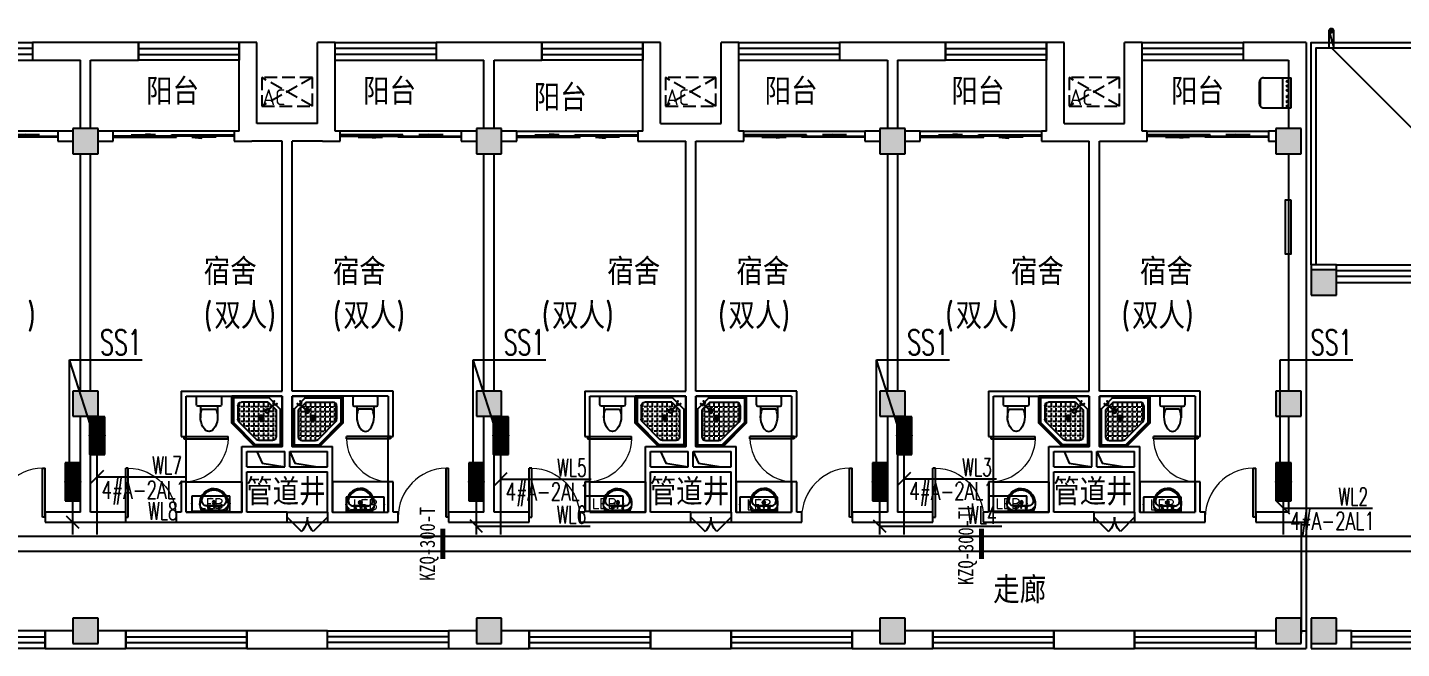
# Model space of a CAD drawing. Extents: x 1725663 to 4653551, y -550461 to 248782.
# Drawn here: x 2083402 to 2110640, y -179871 to -167571 of the extents above; entities that cross this region are included whole.
import ezdxf
from ezdxf.enums import TextEntityAlignment as Align

# ---------------------------------------------------------------- set-up
doc = ezdxf.new("R2010")
doc.units = 0
doc.header["$LTSCALE"] = 1000
doc.linetypes.add('DASH', pattern=[0.35, 0.25, -0.1])
for name, color, linetype in [('0-底图', 7, 'Continuous'), ('A-Fixt', 81, 'Continuous'), ('CABLETRAY', 4, 'Continuous'), ('CLAYER', 7, 'Continuous'), ('COLUMN', 255, 'Continuous'), ('DIM-照明', 3, 'Continuous'), ('DIM-箱柜', 7, 'Continuous'), ('DOOR_FIRE', 4, 'Continuous'), ('EQUIP-箱柜', 3, 'Continuous'), ('fur', 253, 'Continuous'), ('PUB_HATCH', 8, 'Continuous'), ('PUB_TEXT', 7, 'Continuous'), ('TEL_TEXT', 7, 'Continuous'), ('WALL', 2, 'Continuous'), ('WINDOW', 4, 'Continuous'), ('WIRE-照明', 6, 'Continuous'), ('抗震支吊架', 2, 'Continuous'), ('水', 5, 'Continuous'), ('洁具', 213, 'Continuous'), ('看线', 30, 'Continuous'), ('空调外机', 211, 'Continuous'), ('配景', 3, 'Continuous')]:
    doc.layers.add(name, color=color, linetype=linetype)
doc.styles.add('_TEL_DIM', font='SIMPLEX', dxfattribs={"width": 0.8, "height": 3.5, "bigfont": 'HZTXT'})
doc.styles.add('kzcad', font='', dxfattribs={"width": 0.8})
doc.styles.get("Standard").update_dxf_attribs({"font": 'geniso.shx', "bigfont": 'hztxt.shx'})
doc.styles.get('kzcad').set_extended_font_data('SimSun')

# ---------------------------------------------------------------- blocks, each defined once
blk = doc.blocks.new('*X490')
at = {"color": 0}
for p, q in [((-250, 33), (-83, 200)), ((-250, 68), (-118, 200)), ((-250, 104), (-154, 200)), ((-250, 139), (-189, 200)), ((-250, 174), (-224, 200)), ((-247, 0), (-47, 200)), ((-212, 0), (-12, 200)), ((-177, 0), (23, 200)), ((-141, 0), (59, 200)), ((-106, 0), (94, 200)), ((-71, 0), (129, 200)), ((-35, 0), (165, 200)), ((0, 0), (200, 200)), ((35, 0), (235, 200)), ((71, 0), (250, 179)), ((106, 0), (250, 144)), ((141, 0), (250, 109)), ((177, 0), (250, 73)), ((212, 0), (250, 38)), ((247, 0), (250, 3))]:
    blk.add_line(p, q, dxfattribs=at)
blk = doc.blocks.new('$equip$00002943')
for p, q in [((-0.75, 0.6), (-0.75, 0)), ((0.75, 0.6), (-0.75, 0.6)), ((0.75, 0), (0.75, 0.6)), ((-0.75, 0), (0.75, 0))]:
    blk.add_line(p, q)
for points, const_width in [([(-0.75, 0.3), (0.75, 0.3)], 0.6), ([(-0.75, 0.6), (-0.75, 0), (0.75, 0), (0.75, 0.6), (-0.75, 0.6), (-0.75, 0)], 0.02)]:
    blk.add_lwpolyline(points, dxfattribs=dict(const_width=const_width))
for p in [(0, 0.6), (-0.75, 0.3), (0, 0), (0.75, 0.3)]:
    blk.add_point(p)
at = {"xscale": 0.00300000000061118, "yscale": 0.00300000000061118, "zscale": 0.00300000000061118}
blk.add_blockref('*X490', (0, 0), dxfattribs=at)
at = {"color": 7, "style": '_TEL_DIM', "flags": 1}
for tag in ['A', 'REMARK']:
    blk.add_attdef(tag, text='', height=0.00002, dxfattribs=at).set_placement((0, 0), align=Align.MIDDLE_CENTER)
blk = doc.blocks.new('$equip$00002908')
for p, q in [((0.75, 0.6), (-0.75, 0.6)), ((-0.75, 0.6), (-0.75, 0)), ((0.75, 0), (0.75, 0.6)), ((-0.75, 0), (0.75, 0))]:
    blk.add_line(p, q)
at = {"const_width": 0.04}
blk.add_lwpolyline([(-0.75, 0.6), (-0.75, 0), (0.75, 0), (0.75, 0.6), (-0.75, 0.6), (-0.75, 0)], dxfattribs=at)
for p in [(0, 0.6), (-0.75, 0.3), (0, 0), (0.75, 0.3)]:
    blk.add_point(p)
at = {"color": 7, "style": '_TEL_DIM'}
blk.add_attdef('$TEXT$', text='', height=0.4, dxfattribs=at).set_placement((0, 0.3), align=Align.MIDDLE_CENTER)
at = {"color": 7, "style": '_TEL_DIM', "flags": 1}
for tag in ['A', 'REMARK']:
    blk.add_attdef(tag, text='', height=0.00002, dxfattribs=at).set_placement((0, 0), align=Align.MIDDLE_CENTER)
blk = doc.blocks.new('1F平面-CAD导入_dwg_Drawing4_t3_dwg_$plan$00001613-474159-1F-927810-1F')
at = {"layer": '洁具'}
for p, q in [((-200, 170), (-430, 170)), ((-260, -140), (-260, 140)), ((-30, 250), (-170, 250)), ((-200, -170), (-200, -220)), ((-170, -250), (-30, -250))]:
    blk.add_line(p, q, dxfattribs=at)
for points in [[(-200, 220), (-200, 170), (-200, -170), (-430, -170)], [(0, -220), (0, 220)]]:
    blk.add_lwpolyline(points, dxfattribs=at)
for centre, radius, start, end in [((-590, 0), 110, 123.4509, 236.5491), ((-413, -227), 398, 67.4505, 126.6381), ((-170, 220), 30, 90, 180), ((-30, 220), 30, 0, 90), ((-413, 227), 398, 233.3619, 292.5495), ((-170, -220), 30, 180, 270), ((-30, -220), 30, 270, 0)]:
    blk.add_arc(centre, radius, start, end, dxfattribs=at)
blk = doc.blocks.new('$lvtry$00000169')
at = {"color": 0}
for p, q in [((259, -36), (259, 0)), ((36, -259), (0, -259)), ((24, -259), (24, -976)), ((259, -36), (36, -259)), ((36, -259), (36, -964)), ((276, -120), (120, -276)), ((144, -151), (291, -298)), ((151, -144), (298, -291)), ((173, -309), (173, -239)), ((183, -213), (205, -213)), ((220, -213), (243, -213)), ((259, -24), (976, -24)), ((259, -36), (964, -36)), ((270, -213), (270, -143)), ((270, -213), (340, -213)), ((270, -263), (270, -239)), ((276, -120), (808, -120)), ((366, -213), (366, -143)), ((366, -213), (436, -213)), ((366, -309), (366, -239)), ((462, -213), (462, -143)), ((462, -213), (532, -213)), ((462, -309), (462, -239)), ((558, -213), (558, -143)), ((558, -213), (628, -213)), ((558, -309), (558, -239)), ((655, -213), (655, -143)), ((655, -213), (725, -213)), ((655, -309), (655, -239)), ((751, -213), (751, -143)), ((751, -213), (821, -213)), ((751, -309), (751, -239)), ((847, -213), (847, -143)), ((847, -213), (880, -213)), ((847, -309), (847, -239)), ((880, -192), (880, -460)), ((964, -36), (976, -24)), ((964, -36), (964, -525)), ((976, -24), (976, -530)), ((120, -276), (120, -808)), ((120, -309), (147, -309)), ((120, -405), (147, -405)), ((120, -501), (147, -501)), ((173, -309), (243, -309)), ((173, -405), (173, -335)), ((173, -405), (243, -405)), ((173, -501), (173, -431)), ((173, -501), (243, -501)), ((173, -598), (173, -528)), ((270, -405), (270, -335)), ((270, -405), (340, -405)), ((270, -501), (270, -431)), ((270, -501), (340, -501)), ((270, -598), (270, -528)), ((334, -309), (340, -309)), ((366, -309), (436, -309)), ((366, -405), (366, -335)), ((366, -405), (379, -405)), ((366, -501), (366, -431)), ((366, -501), (436, -501)), ((366, -598), (366, -528)), ((462, -309), (532, -309)), ((462, -405), (462, -335)), ((462, -405), (532, -405)), ((462, -501), (462, -431)), ((462, -501), (532, -501)), ((462, -598), (462, -528)), ((859, -511), (511, -859)), ((964, -525), (525, -964)), ((976, -530), (530, -976)), ((558, -309), (628, -309)), ((558, -405), (558, -335)), ((558, -405), (628, -405)), ((558, -501), (558, -431)), ((558, -501), (628, -501)), ((558, -598), (558, -528)), ((655, -309), (725, -309)), ((655, -405), (655, -335)), ((655, -405), (725, -405)), ((655, -501), (655, -431)), ((655, -501), (725, -501)), ((655, -598), (655, -528)), ((751, -309), (821, -309)), ((751, -405), (751, -335)), ((751, -405), (821, -405)), ((751, -501), (751, -431)), ((751, -501), (821, -501)), ((751, -598), (751, -528)), ((847, -309), (880, -309)), ((847, -405), (847, -335)), ((847, -405), (880, -405)), ((847, -501), (847, -431)), ((847, -501), (867, -501)), ((964, -525), (976, -530)), ((120, -598), (147, -598)), ((120, -694), (147, -694)), ((120, -790), (147, -790)), ((173, -598), (243, -598)), ((173, -694), (173, -624)), ((173, -694), (243, -694)), ((173, -790), (173, -720)), ((173, -790), (243, -790)), ((173, -878), (173, -816)), ((270, -598), (340, -598)), ((270, -694), (270, -624)), ((270, -694), (340, -694)), ((270, -790), (270, -720)), ((270, -790), (340, -790)), ((270, -880), (270, -816)), ((366, -598), (436, -598)), ((366, -694), (366, -624)), ((366, -694), (436, -694)), ((366, -790), (366, -720)), ((366, -790), (436, -790)), ((366, -880), (366, -816)), ((462, -598), (532, -598)), ((462, -694), (462, -624)), ((462, -694), (532, -694)), ((462, -790), (462, -720)), ((462, -790), (532, -790)), ((462, -880), (462, -816)), ((558, -598), (628, -598)), ((558, -694), (558, -624)), ((558, -694), (628, -694)), ((558, -790), (558, -720)), ((558, -790), (580, -790)), ((655, -598), (725, -598)), ((655, -694), (655, -624)), ((655, -694), (676, -694)), ((751, -598), (773, -598)), ((36, -964), (24, -976)), ((24, -976), (530, -976)), ((36, -964), (525, -964)), ((192, -880), (460, -880)), ((525, -964), (530, -976))]:
    blk.add_line(p, q, dxfattribs=at)
blk.add_lwpolyline([(0, 0), (0, -1000), (540, -1000), (1000, -540), (1000, 0)], close=True)
for points in [[(0, 0), (0, -1000)], [(0, 0), (1000, 0)], [(1000, 0), (1000, -540)], [(136, -190), (148, -178), (132, -162), (121, -174)], [(190, -136), (178, -148), (162, -132), (174, -121)], [(1000, -540), (540, -1000)], [(0, -1000), (540, -1000)]]:
    blk.add_lwpolyline(points, close=True, dxfattribs=at)
for radius in [43.8, 31.1]:
    blk.add_circle((416, -428), radius, dxfattribs=at)
for centre, radius, start, end in [((296, -296), 40.6, 142.583, 128.4197), ((296, -296), 28.6, 145.828, 125.6599), ((808, -192), 72, 0, 90), ((808, -460), 72, 315, 0), ((192, -808), 72, 180, 270), ((460, -808), 72, 270, 315)]:
    blk.add_arc(centre, radius, start, end, dxfattribs=at)
for p in [(103, -156, 0), (156, -102, 0), (416, -428, 0)]:
    blk.add_point(p, dxfattribs=at)
blk = doc.blocks.new('$lvtry$00000178')
at = {"color": 0}
for p, q in [((-238, 0), (238, 0)), ((-214, -36), (-272, -91)), ((-180, -23), (180, -23)), ((-142, -105), (140, -105)), ((140, -105), (-142, -105)), ((216, -37), (268, -91))]:
    blk.add_line(p, q, dxfattribs=at)
blk.add_lwpolyline([(-104, -430, 0.224698), (110, -425, 0.348046), (269, -79), (239, 0), (-241, 0), (-271, -79, 0.356844)], format="xyb", close=True, dxfattribs=at)
for centre, radius in [((-100, -65), 16.3), ((1, -172), 31.6), ((100, -65), 16.3)]:
    blk.add_circle(centre, radius, dxfattribs=at)
at = {"color": 0, "lineweight": 13}
blk.add_circle((1, -172), 23, dxfattribs=at)
at = {"color": 0}
for centre, radius, start, end in [((-142, -205), 100, 90, 190.5602), ((-1, -179), 243, 190.5602, 349.4398), ((-180, -73), 50, 90, 133.181), ((140, -205), 100, 349.4398, 90), ((180, -73), 50, 44.5607, 90)]:
    blk.add_arc(centre, radius, start, end, dxfattribs=at)
for p in [(0, -65), (1, -172)]:
    blk.add_point(p, dxfattribs=at)
blk = doc.blocks.new('A$C70365C93')
at = {"layer": '洁具'}
blk.add_lwpolyline([(-1900, 2300), (-1900, 1700), (-800, 1700), (-800, 2300)], close=True, dxfattribs=at)
blk.add_blockref('$lvtry$00000178', (-1350, 2280), dxfattribs=at)
at = {"layer": '洁具', "rotation": 180}
blk.add_blockref('$lvtry$00000169', (0, 0), dxfattribs=at)
at = {"layer": '洁具', "extrusion": (0, 0, -1), "xscale": -1, "zscale": -1, "rotation": 90}
blk.add_blockref('1F平面-CAD导入_dwg_Drawing4_t3_dwg_$plan$00001613-474159-1F-927810-1F', (1450, 0), dxfattribs=at)
blk = doc.blocks.new('A$C61295E98')
at = {"color": 3}
for p, q in [((544, 598), (0, 598)), ((0, 598), (0, 0)), ((161, 598), (161, 0)), ((170, 0), (170, 598)), ((603, 572), (603, 26)), ((624, 518), (624, 80)), ((544, 0), (0, 0))]:
    blk.add_line(p, q, dxfattribs=at)
for points in [[(82, 540), (75, 540), (75, 577), (82, 577)], [(82, 453), (75, 453), (75, 490), (82, 490)], [(82, 353), (75, 353), (75, 389), (82, 389)]]:
    blk.add_lwpolyline(points, close=True, dxfattribs=at)
for centre in [(74, 250), (74, 164), (74, 71)]:
    blk.add_circle(centre, 15.7, dxfattribs=at)
for centre, start, end in [((544, 518), 360, 90), ((544, 80), 270, 0)]:
    blk.add_arc(centre, 80, start, end, dxfattribs=at)
blk = doc.blocks.new('A$Cf5a72a1b')
at = {"layer": '空调外机', "linetype": 'DASH'}
for p, q in [((1000, 563), (0, 0)), ((1000, 0), (0, 563))]:
    blk.add_line(p, q, dxfattribs=at)
blk.add_lwpolyline([(1000, 563), (0, 563), (0, 0), (1000, 0)], close=True, dxfattribs=at)
at = {"layer": 'PUB_TEXT'}
blk.add_text('AC', height=315, dxfattribs=at).set_placement((5, 18))
blk = doc.blocks.new('$WINLIB2D$00000001')
at = {"color": 0}
for points in [[(-0.5, 0.5), (-0.5, -0.5)], [(-0.5, 0.5), (0.5, 0.5)], [(0.5, -0.5), (0.5, 0.5)], [(0.5, 0.1667), (-0.5, 0.1667)], [(0.5, -0.1667), (-0.5, -0.1667)], [(-0.5, -0.5), (0.5, -0.5)]]:
    blk.add_lwpolyline(points, dxfattribs=at)
blk = doc.blocks.new('$DorLib2D$00000131')
at = {"color": 0, "linetype": 'Continuous'}
for p, q in [((-0.5, 0.125), (-0.5, 0)), ((0.019, 0.125), (-0.5, 0.125)), ((0.019, 0), (0.019, 0.125)), ((0.15, 0.125), (0.232, 0.197)), ((0.35, 0.125), (0.15, 0.125)), ((0.232, 0.197), (0.232, 0.125)), ((-0.5, 0), (0.019, 0)), ((-0.024, 0), (0.5, 0)), ((-0.024, -0.125), (-0.024, 0)), ((0.5, 0), (0.5, -0.125)), ((-0.35, -0.125), (-0.15, -0.125)), ((-0.232, -0.197), (-0.232, -0.125)), ((-0.15, -0.125), (-0.232, -0.197)), ((0.5, -0.125), (-0.024, -0.125))]:
    blk.add_line(p, q, dxfattribs=at)
blk = doc.blocks.new('$DorLib2D$00000116')
at = {"color": 0}
for p, q in [((-0.5, 0), (-0.146, 0.354)), ((0.5, 0), (0.146, 0.354))]:
    blk.add_line(p, q, dxfattribs=at)
for centre, start, end in [((-0.5, 0), 0, 45), ((0.5, 0), 135, 180)]:
    blk.add_arc(centre, 0.5, start, end, dxfattribs=at)
blk = doc.blocks.new('$DorLib2D$00000001')
for p, q in [((0.45, 0.975), (0.5, 0.975)), ((0.45, 0), (0.45, 0.975)), ((0.5, 0), (0.5, 0.975)), ((0.5, 0), (0.45, 0))]:
    blk.add_line(p, q)
at = {"lineweight": 13}
blk.add_arc((0.475, 0), 0.975, 91.4693, 180, dxfattribs=at)
blk = doc.blocks.new('ghgd')
at = {"layer": 'PUB_HATCH'}
for points in [[(1521057, -88437.8), (1521057, -88937.8), (1521557, -88937.8), (1521557, -88437.8)], [(1529057, -88437.8), (1529057, -88937.8), (1529557, -88937.8), (1529557, -88437.8)], [(1537057, -88437.8), (1537057, -88937.8), (1537557, -88937.8), (1537557, -88437.8)], [(1544907, -88437.8), (1544907, -88937.8), (1545407, -88937.8), (1545407, -88437.8)], [(1545607, -91237.8), (1545607, -91737.8), (1546107, -91737.8), (1546107, -91237.8)], [(1521057, -93637.8), (1521057, -94137.8), (1521557, -94137.8), (1521557, -93637.8)], [(1529057, -93637.8), (1529057, -94137.8), (1529557, -94137.8), (1529557, -93637.8)], [(1537057, -93637.8), (1537057, -94137.8), (1537557, -94137.8), (1537557, -93637.8)], [(1544907, -93637.8), (1544907, -94137.8), (1545407, -94137.8), (1545407, -93637.8)], [(1521057, -98137.8), (1521057, -98637.8), (1521557, -98637.8), (1521557, -98137.8)], [(1529057, -98137.8), (1529057, -98637.8), (1529557, -98637.8), (1529557, -98137.8)], [(1537057, -98137.8), (1537057, -98637.8), (1537557, -98637.8), (1537557, -98137.8)], [(1544907, -98137.8), (1544907, -98637.8), (1545407, -98637.8), (1545407, -98137.8)], [(1545607, -98137.8), (1545607, -98637.8), (1546107, -98637.8), (1546107, -98137.8)]]:
    blk.add_hatch(color=256, dxfattribs=at).paths.add_polyline_path(points)
blk.add_line((1550307, -91137.8), (1546007, -86837.8))
for points in [[(1524707, -94837.8), (1524810.6, -95068), (1525257, -95137.8)], [(1525357, -94837.8), (1525460.6, -95068), (1525907, -95137.8)], [(1532707, -94837.8), (1532810.6, -95068), (1533257, -95137.8)], [(1533357, -94837.8), (1533460.6, -95068), (1533907, -95137.8)], [(1540707, -94837.8), (1540810.6, -95068), (1541257, -95137.8)], [(1541357, -94837.8), (1541460.6, -95068), (1541907, -95137.8)]]:
    blk.add_lwpolyline(points)
at = {"layer": 'A-Fixt'}
blk.add_lwpolyline([(1545207, -89856.6), (1545090.3, -89856.6), (1545090.3, -90923.1), (1545207, -90923.1)], close=True, dxfattribs=at)
at = {"layer": 'COLUMN'}
for p, q in [((1521057, -88437.8), (1521057, -88937.8)), ((1521557, -88437.8), (1521057, -88437.8)), ((1521557, -88937.8), (1521557, -88437.8)), ((1529057, -88437.8), (1529057, -88937.8)), ((1529557, -88437.8), (1529057, -88437.8)), ((1529557, -88937.8), (1529557, -88437.8)), ((1537057, -88437.8), (1537057, -88937.8)), ((1537557, -88437.8), (1537057, -88437.8)), ((1537557, -88937.8), (1537557, -88437.8)), ((1544907, -88437.8), (1544907, -88937.8)), ((1545407, -88437.8), (1544907, -88437.8)), ((1545407, -88937.8), (1545407, -88437.8)), ((1521057, -88937.8), (1521557, -88937.8)), ((1529057, -88937.8), (1529557, -88937.8)), ((1537057, -88937.8), (1537557, -88937.8)), ((1544907, -88937.8), (1545407, -88937.8)), ((1545607, -91237.8), (1545607, -91737.8)), ((1546107, -91237.8), (1545607, -91237.8)), ((1546107, -91737.8), (1546107, -91237.8)), ((1545607, -91737.8), (1546107, -91737.8)), ((1521057, -93637.8), (1521057, -94137.8)), ((1521557, -93637.8), (1521057, -93637.8)), ((1521557, -94137.8), (1521557, -93637.8)), ((1529057, -93637.8), (1529057, -94137.8)), ((1529557, -93637.8), (1529057, -93637.8)), ((1529557, -94137.8), (1529557, -93637.8)), ((1537057, -93637.8), (1537057, -94137.8)), ((1537557, -93637.8), (1537057, -93637.8)), ((1537557, -94137.8), (1537557, -93637.8)), ((1544907, -93637.8), (1544907, -94137.8)), ((1545407, -93637.8), (1544907, -93637.8)), ((1545407, -94137.8), (1545407, -93637.8)), ((1521057, -94137.8), (1521557, -94137.8)), ((1529057, -94137.8), (1529557, -94137.8)), ((1537057, -94137.8), (1537557, -94137.8)), ((1544907, -94137.8), (1545407, -94137.8)), ((1521057, -98137.8), (1521057, -98637.8)), ((1521557, -98137.8), (1521057, -98137.8)), ((1521557, -98637.8), (1521557, -98137.8)), ((1529057, -98137.8), (1529057, -98637.8)), ((1529557, -98137.8), (1529057, -98137.8)), ((1529557, -98637.8), (1529557, -98137.8)), ((1537057, -98137.8), (1537057, -98637.8)), ((1537557, -98137.8), (1537057, -98137.8)), ((1537557, -98637.8), (1537557, -98137.8)), ((1544907, -98137.8), (1544907, -98637.8)), ((1545407, -98137.8), (1544907, -98137.8)), ((1545407, -98637.8), (1545407, -98137.8)), ((1545607, -98137.8), (1545607, -98637.8)), ((1546107, -98137.8), (1545607, -98137.8)), ((1546107, -98637.8), (1546107, -98137.8)), ((1521057, -98637.8), (1521557, -98637.8)), ((1529057, -98637.8), (1529557, -98637.8)), ((1537057, -98637.8), (1537557, -98637.8)), ((1544907, -98637.8), (1545407, -98637.8)), ((1545607, -98637.8), (1546107, -98637.8))]:
    blk.add_line(p, q, dxfattribs=at)
at = {"layer": 'DOOR_FIRE'}
for p, q in [((1525307, -96037.8), (1526107, -96037.8)), ((1533307, -96037.8), (1534107, -96037.8)), ((1541307, -96037.8), (1542107, -96037.8)), ((1525307, -96237.8), (1526107, -96237.8)), ((1533307, -96237.8), (1534107, -96237.8)), ((1541307, -96237.8), (1542107, -96237.8))]:
    blk.add_line(p, q, dxfattribs=at)
at = {"layer": 'fur'}
for p, q in [((1545507, -91737.8), (1545507, -98437.8)), ((1545407, -96237.8), (1545407, -98437.8))]:
    blk.add_line(p, q, dxfattribs=at)
at = {"layer": 'WALL'}
for p, q in [((1521307, -86737.8), (1520257, -86737.8)), ((1520257, -86737.8), (1520257, -87087.8)), ((1522357, -86737.8), (1521307, -86737.8)), ((1522357, -87087.8), (1522357, -86737.8)), ((1524707, -86737.8), (1524357, -86737.8)), ((1524357, -86737.8), (1524357, -87087.8)), ((1524707, -88337.8), (1524707, -86737.8)), ((1526257, -86737.8), (1525907, -86737.8)), ((1525907, -88337.8), (1525907, -86737.8)), ((1526257, -87087.8), (1526257, -86737.8)), ((1529307, -86737.8), (1528257, -86737.8)), ((1528257, -86737.8), (1528257, -87087.8)), ((1530357, -86737.8), (1529307, -86737.8)), ((1530357, -87087.8), (1530357, -86737.8)), ((1532707, -86737.8), (1532357, -86737.8)), ((1532357, -86737.8), (1532357, -87087.8)), ((1532707, -88337.8), (1532707, -86737.8)), ((1534257, -86737.8), (1533907, -86737.8)), ((1533907, -88337.8), (1533907, -86737.8)), ((1534257, -87087.8), (1534257, -86737.8)), ((1537307, -86737.8), (1536257, -86737.8)), ((1536257, -86737.8), (1536257, -87087.8)), ((1538357, -86737.8), (1537307, -86737.8)), ((1538357, -87087.8), (1538357, -86737.8)), ((1540707, -86737.8), (1540357, -86737.8)), ((1540357, -86737.8), (1540357, -87087.8)), ((1540707, -88337.8), (1540707, -86737.8)), ((1542257, -86737.8), (1541907, -86737.8)), ((1541907, -88337.8), (1541907, -86737.8)), ((1542257, -87087.8), (1542257, -86737.8)), ((1545507, -86737.8), (1544257, -86737.8)), ((1544257, -86737.8), (1544257, -87087.8)), ((1545507, -86737.8), (1545507, -88687.8)), ((1520257, -87087.8), (1521207, -87087.8)), ((1521207, -88437.8), (1521207, -87087.8)), ((1521407, -87087.8), (1522357, -87087.8)), ((1521407, -88437.8), (1521407, -87087.8)), ((1524357, -88487.8), (1524357, -87087.8)), ((1526257, -88487.8), (1526257, -87087.8)), ((1528257, -87087.8), (1529207, -87087.8)), ((1529207, -88437.8), (1529207, -87087.8)), ((1529407, -87087.8), (1530357, -87087.8)), ((1529407, -88437.8), (1529407, -87087.8)), ((1532357, -88487.8), (1532357, -87087.8)), ((1534257, -88487.8), (1534257, -87087.8)), ((1536257, -87087.8), (1537207, -87087.8)), ((1537207, -87087.8), (1537207, -88437.8)), ((1537407, -87087.8), (1538357, -87087.8)), ((1537407, -87087.8), (1537407, -88437.8)), ((1540357, -88487.8), (1540357, -87087.8)), ((1542257, -88487.8), (1542257, -87087.8)), ((1544257, -87087.8), (1545157, -87087.8)), ((1545157, -87087.8), (1545157, -88437.8)), ((1521057, -88487.8), (1520757, -88487.8)), ((1520757, -88487.8), (1520757, -88687.8)), ((1521857, -88487.8), (1521557, -88487.8)), ((1521857, -88687.8), (1521857, -88487.8)), ((1524357, -88487.8), (1524257, -88487.8)), ((1524257, -88487.8), (1524257, -88687.8)), ((1525307, -88337.8), (1524707, -88337.8)), ((1525907, -88337.8), (1525307, -88337.8)), ((1526357, -88487.8), (1526257, -88487.8)), ((1526357, -88687.8), (1526357, -88487.8)), ((1529057, -88487.8), (1528757, -88487.8)), ((1528757, -88487.8), (1528757, -88687.8)), ((1529857, -88487.8), (1529557, -88487.8)), ((1529857, -88687.8), (1529857, -88487.8)), ((1532357, -88487.8), (1532257, -88487.8)), ((1532257, -88487.8), (1532257, -88687.8)), ((1532707, -88337.8), (1533307, -88337.8)), ((1533307, -88337.8), (1533907, -88337.8)), ((1534357, -88487.8), (1534257, -88487.8)), ((1534357, -88687.8), (1534357, -88487.8)), ((1537057, -88487.8), (1536757, -88487.8)), ((1536757, -88487.8), (1536757, -88687.8)), ((1537857, -88487.8), (1537557, -88487.8)), ((1537857, -88687.8), (1537857, -88487.8)), ((1540357, -88487.8), (1540257, -88487.8)), ((1540257, -88487.8), (1540257, -88687.8)), ((1540707, -88337.8), (1541307, -88337.8)), ((1541307, -88337.8), (1541907, -88337.8)), ((1542357, -88487.8), (1542257, -88487.8)), ((1542357, -88687.8), (1542357, -88487.8)), ((1544907, -88487.8), (1544757, -88487.8)), ((1544757, -88487.8), (1544757, -88687.8)), ((1520757, -88687.8), (1521057, -88687.8)), ((1521557, -88687.8), (1521857, -88687.8)), ((1524257, -88687.8), (1524607, -88687.8)), ((1525207, -88687.8), (1524607, -88687.8)), ((1525207, -93637.8), (1525207, -88687.8)), ((1526007, -88687.8), (1525407, -88687.8)), ((1525407, -93637.8), (1525407, -88687.8)), ((1526007, -88687.8), (1526357, -88687.8)), ((1528757, -88687.8), (1529057, -88687.8)), ((1529557, -88687.8), (1529857, -88687.8)), ((1532257, -88687.8), (1532607, -88687.8)), ((1532607, -88687.8), (1533207, -88687.8)), ((1533207, -93637.8), (1533207, -88687.8)), ((1533407, -88687.8), (1534007, -88687.8)), ((1533407, -93637.8), (1533407, -88687.8)), ((1534007, -88687.8), (1534357, -88687.8)), ((1536757, -88687.8), (1537057, -88687.8)), ((1537557, -88687.8), (1537857, -88687.8)), ((1540257, -88687.8), (1540607, -88687.8)), ((1540607, -88687.8), (1541207, -88687.8)), ((1541207, -93637.8), (1541207, -88687.8)), ((1541407, -88687.8), (1542007, -88687.8)), ((1541407, -93637.8), (1541407, -88687.8)), ((1542007, -88687.8), (1542357, -88687.8)), ((1544757, -88687.8), (1544907, -88687.8)), ((1545507, -88687.8), (1545507, -93787.8)), ((1521207, -93637.8), (1521207, -88937.8)), ((1521407, -93637.8), (1521407, -88937.8)), ((1529207, -93637.8), (1529207, -88937.8)), ((1529407, -93637.8), (1529407, -88937.8)), ((1537207, -88937.8), (1537207, -93637.8)), ((1537407, -88937.8), (1537407, -93637.8)), ((1545157, -88937.8), (1545157, -93637.8)), ((1546107, -91137.8), (1545607, -91137.8)), ((1545607, -91137.8), (1545607, -91237.8)), ((1546107, -91237.8), (1546107, -91137.8)), ((1523207, -93637.8), (1525207, -93637.8)), ((1523207, -93637.8), (1523207, -94537.8)), ((1527407, -93637.8), (1525407, -93637.8)), ((1527407, -94537.8), (1527407, -93637.8)), ((1531207, -93637.8), (1533207, -93637.8)), ((1531207, -93637.8), (1531207, -94537.8)), ((1535407, -93637.8), (1533407, -93637.8)), ((1535407, -94537.8), (1535407, -93637.8)), ((1539207, -93637.8), (1541207, -93637.8)), ((1539207, -93637.8), (1539207, -94537.8)), ((1543407, -93637.8), (1541407, -93637.8)), ((1543407, -94537.8), (1543407, -93637.8)), ((1523307, -93737.8), (1525207, -93737.8)), ((1523307, -94537.8), (1523307, -93737.8)), ((1525207, -94737.8), (1525207, -93737.8)), ((1525407, -94737.8), (1525407, -93737.8)), ((1527307, -93737.8), (1525407, -93737.8)), ((1527307, -93737.8), (1527307, -94537.8)), ((1531307, -93737.8), (1533207, -93737.8)), ((1531307, -94537.8), (1531307, -93737.8)), ((1533207, -94737.8), (1533207, -93737.8)), ((1533407, -94737.8), (1533407, -93737.8)), ((1535307, -93737.8), (1533407, -93737.8)), ((1535307, -93737.8), (1535307, -94537.8)), ((1539307, -93737.8), (1541207, -93737.8)), ((1539307, -94537.8), (1539307, -93737.8)), ((1541207, -94737.8), (1541207, -93737.8)), ((1541407, -94737.8), (1541407, -93737.8)), ((1543307, -93737.8), (1541407, -93737.8)), ((1543307, -93737.8), (1543307, -94537.8)), ((1545507, -93787.8), (1545507, -96237.8)), ((1521207, -96037.8), (1521207, -94137.8)), ((1521407, -96037.8), (1521407, -94137.8)), ((1529207, -96037.8), (1529207, -94137.8)), ((1529407, -96037.8), (1529407, -94137.8)), ((1537207, -94137.8), (1537207, -96037.8)), ((1537407, -94137.8), (1537407, -96037.8)), ((1545157, -94137.8), (1545157, -96037.8)), ((1523207, -94537.8), (1523307, -94537.8)), ((1524407, -94737.8), (1525207, -94737.8)), ((1524407, -95237.8), (1524407, -94737.8)), ((1525407, -94737.8), (1526207, -94737.8)), ((1526207, -95237.8), (1526207, -94737.8)), ((1527307, -94537.8), (1527407, -94537.8)), ((1531207, -94537.8), (1531307, -94537.8)), ((1532407, -94737.8), (1533207, -94737.8)), ((1532407, -95237.8), (1532407, -94737.8)), ((1533407, -94737.8), (1534207, -94737.8)), ((1534207, -95237.8), (1534207, -94737.8)), ((1535307, -94537.8), (1535407, -94537.8)), ((1539207, -94537.8), (1539307, -94537.8)), ((1540407, -94737.8), (1541207, -94737.8)), ((1540407, -95237.8), (1540407, -94737.8)), ((1541407, -94737.8), (1542207, -94737.8)), ((1542207, -95237.8), (1542207, -94737.8)), ((1543307, -94537.8), (1543407, -94537.8)), ((1524507, -94837.8), (1525257, -94837.8)), ((1524507, -95137.8), (1524507, -94837.8)), ((1525257, -95137.8), (1525257, -94837.8)), ((1525357, -94837.8), (1526107, -94837.8)), ((1525357, -95137.8), (1525357, -94837.8)), ((1526107, -95137.8), (1526107, -94837.8)), ((1532507, -94837.8), (1533257, -94837.8)), ((1532507, -95137.8), (1532507, -94837.8)), ((1533257, -95137.8), (1533257, -94837.8)), ((1533357, -94837.8), (1534107, -94837.8)), ((1533357, -95137.8), (1533357, -94837.8)), ((1534107, -95137.8), (1534107, -94837.8)), ((1540507, -94837.8), (1541257, -94837.8)), ((1540507, -95137.8), (1540507, -94837.8)), ((1541257, -95137.8), (1541257, -94837.8)), ((1541357, -94837.8), (1542107, -94837.8)), ((1541357, -95137.8), (1541357, -94837.8)), ((1542107, -95137.8), (1542107, -94837.8)), ((1524407, -96037.8), (1524407, -95237.8)), ((1524507, -95137.8), (1525257, -95137.8)), ((1524507, -95237.8), (1525307, -95237.8)), ((1524507, -96037.8), (1524507, -95237.8)), ((1525307, -95237.8), (1526107, -95237.8)), ((1525357, -95137.8), (1526107, -95137.8)), ((1526107, -96037.8), (1526107, -95237.8)), ((1526207, -96037.8), (1526207, -95237.8)), ((1532407, -96037.8), (1532407, -95237.8)), ((1532507, -95137.8), (1533257, -95137.8)), ((1532507, -95237.8), (1533307, -95237.8)), ((1532507, -96037.8), (1532507, -95237.8)), ((1533307, -95237.8), (1534107, -95237.8)), ((1533357, -95137.8), (1534107, -95137.8)), ((1534107, -96037.8), (1534107, -95237.8)), ((1534207, -96037.8), (1534207, -95237.8)), ((1540407, -96037.8), (1540407, -95237.8)), ((1540507, -95137.8), (1541257, -95137.8)), ((1540507, -95237.8), (1541307, -95237.8)), ((1540507, -96037.8), (1540507, -95237.8)), ((1541307, -95237.8), (1542107, -95237.8)), ((1541357, -95137.8), (1542107, -95137.8)), ((1542107, -96037.8), (1542107, -95237.8)), ((1542207, -96037.8), (1542207, -95237.8)), ((1523307, -95437.8), (1523207, -95437.8)), ((1523207, -95437.8), (1523207, -96037.8)), ((1523307, -96037.8), (1523307, -95437.8)), ((1527407, -95437.8), (1527307, -95437.8)), ((1527307, -95437.8), (1527307, -96037.8)), ((1527407, -96037.8), (1527407, -95437.8)), ((1531307, -95437.8), (1531207, -95437.8)), ((1531207, -95437.8), (1531207, -96037.8)), ((1531307, -96037.8), (1531307, -95437.8)), ((1535407, -95437.8), (1535307, -95437.8)), ((1535307, -95437.8), (1535307, -96037.8)), ((1535407, -96037.8), (1535407, -95437.8)), ((1539307, -95437.8), (1539207, -95437.8)), ((1539207, -95437.8), (1539207, -96037.8)), ((1539307, -96037.8), (1539307, -95437.8)), ((1543407, -95437.8), (1543307, -95437.8)), ((1543307, -95437.8), (1543307, -96037.8)), ((1543407, -96037.8), (1543407, -95437.8)), ((1521207, -96037.8), (1520507, -96037.8)), ((1520507, -96037.8), (1520507, -96237.8)), ((1522107, -96037.8), (1521407, -96037.8)), ((1522107, -96237.8), (1522107, -96037.8)), ((1523207, -96037.8), (1523107, -96037.8)), ((1523107, -96037.8), (1523107, -96237.8)), ((1523307, -96037.8), (1524407, -96037.8)), ((1525307, -96037.8), (1524507, -96037.8)), ((1525307, -96237.8), (1525307, -96037.8)), ((1526107, -96037.8), (1526107, -96237.8)), ((1526207, -96037.8), (1527307, -96037.8)), ((1527507, -96037.8), (1527407, -96037.8)), ((1527507, -96237.8), (1527507, -96037.8)), ((1529207, -96037.8), (1528507, -96037.8)), ((1528507, -96037.8), (1528507, -96237.8)), ((1530107, -96037.8), (1529407, -96037.8)), ((1530107, -96237.8), (1530107, -96037.8)), ((1531207, -96037.8), (1531107, -96037.8)), ((1531107, -96037.8), (1531107, -96237.8)), ((1531307, -96037.8), (1532407, -96037.8)), ((1533307, -96037.8), (1532507, -96037.8)), ((1533307, -96237.8), (1533307, -96037.8)), ((1534107, -96037.8), (1534107, -96237.8)), ((1534207, -96037.8), (1535307, -96037.8)), ((1535507, -96037.8), (1535407, -96037.8)), ((1535507, -96237.8), (1535507, -96037.8)), ((1537207, -96037.8), (1536507, -96037.8)), ((1536507, -96037.8), (1536507, -96237.8)), ((1538107, -96037.8), (1537407, -96037.8)), ((1538107, -96237.8), (1538107, -96037.8)), ((1539207, -96037.8), (1539107, -96037.8)), ((1539107, -96037.8), (1539107, -96237.8)), ((1539307, -96037.8), (1540407, -96037.8)), ((1541307, -96037.8), (1540507, -96037.8)), ((1541307, -96237.8), (1541307, -96037.8)), ((1542107, -96037.8), (1542107, -96237.8)), ((1542207, -96037.8), (1543307, -96037.8)), ((1543507, -96037.8), (1543407, -96037.8)), ((1543507, -96237.8), (1543507, -96037.8)), ((1545157, -96037.8), (1544507, -96037.8)), ((1544507, -96037.8), (1544507, -96237.8)), ((1520507, -96237.8), (1521307, -96237.8)), ((1521307, -96237.8), (1522107, -96237.8)), ((1523107, -96237.8), (1523207, -96237.8)), ((1523207, -96237.8), (1524407, -96237.8)), ((1524407, -96237.8), (1525307, -96237.8)), ((1526107, -96237.8), (1526207, -96237.8)), ((1526207, -96237.8), (1527407, -96237.8)), ((1527407, -96237.8), (1527507, -96237.8)), ((1528507, -96237.8), (1529307, -96237.8)), ((1529307, -96237.8), (1530107, -96237.8)), ((1531107, -96237.8), (1531207, -96237.8)), ((1531207, -96237.8), (1532407, -96237.8)), ((1532407, -96237.8), (1533307, -96237.8)), ((1534107, -96237.8), (1534207, -96237.8)), ((1534207, -96237.8), (1535407, -96237.8)), ((1535407, -96237.8), (1535507, -96237.8)), ((1536507, -96237.8), (1537307, -96237.8)), ((1537307, -96237.8), (1538107, -96237.8)), ((1539107, -96237.8), (1539207, -96237.8)), ((1539207, -96237.8), (1540407, -96237.8)), ((1540407, -96237.8), (1541307, -96237.8)), ((1542107, -96237.8), (1542207, -96237.8)), ((1542207, -96237.8), (1543407, -96237.8)), ((1543407, -96237.8), (1543507, -96237.8)), ((1544507, -96237.8), (1545507, -96237.8)), ((1521057, -98387.8), (1520507, -98387.8)), ((1520507, -98387.8), (1520507, -98737.8)), ((1522107, -98387.8), (1521557, -98387.8)), ((1522107, -98737.8), (1522107, -98387.8)), ((1526107, -98387.8), (1524507, -98387.8)), ((1524507, -98387.8), (1524507, -98737.8)), ((1526107, -98737.8), (1526107, -98387.8)), ((1529057, -98387.8), (1528507, -98387.8)), ((1528507, -98387.8), (1528507, -98737.8)), ((1530107, -98387.8), (1529557, -98387.8)), ((1530107, -98737.8), (1530107, -98387.8)), ((1534107, -98387.8), (1532507, -98387.8)), ((1532507, -98387.8), (1532507, -98737.8)), ((1534107, -98737.8), (1534107, -98387.8)), ((1537057, -98387.8), (1536507, -98387.8)), ((1536507, -98387.8), (1536507, -98737.8)), ((1538107, -98387.8), (1537557, -98387.8)), ((1538107, -98737.8), (1538107, -98387.8)), ((1542107, -98387.8), (1540507, -98387.8)), ((1540507, -98387.8), (1540507, -98737.8)), ((1542107, -98737.8), (1542107, -98387.8)), ((1544907, -98387.8), (1544507, -98387.8)), ((1544507, -98387.8), (1544507, -98737.8)), ((1545407, -98387.8), (1545507, -98387.8)), ((1545507, -98387.8), (1545507, -98737.8)), ((1546407, -98387.8), (1546107, -98387.8)), ((1546407, -98737.8), (1546407, -98387.8)), ((1520507, -98737.8), (1521307, -98737.8)), ((1521307, -98737.8), (1522107, -98737.8)), ((1524507, -98737.8), (1526107, -98737.8)), ((1528507, -98737.8), (1529307, -98737.8)), ((1529307, -98737.8), (1530107, -98737.8)), ((1532507, -98737.8), (1534107, -98737.8)), ((1536507, -98737.8), (1537307, -98737.8)), ((1537307, -98737.8), (1538107, -98737.8)), ((1540507, -98737.8), (1542107, -98737.8)), ((1544507, -98737.8), (1545157, -98737.8)), ((1545157, -98737.8), (1545507, -98737.8)), ((1545607, -98637.8), (1545607, -98737.8)), ((1545607, -98737.8), (1546407, -98737.8))]:
    blk.add_line(p, q, dxfattribs=at)
at = {"layer": 'WINDOW'}
for p, q in [((1520757, -88487.8), (1518357, -88487.8)), ((1524257, -88487.8), (1521857, -88487.8)), ((1528757, -88487.8), (1526357, -88487.8)), ((1529857, -88487.8), (1532257, -88487.8)), ((1534357, -88487.8), (1536757, -88487.8)), ((1537857, -88487.8), (1540257, -88487.8)), ((1542357, -88487.8), (1544757, -88487.8)), ((1523307, -95437.8), (1523307, -94537.8)), ((1527307, -95437.8), (1527307, -94537.8)), ((1531307, -95437.8), (1531307, -94537.8)), ((1535307, -95437.8), (1535307, -94537.8)), ((1539307, -95437.8), (1539307, -94537.8)), ((1543307, -95437.8), (1543307, -94537.8))]:
    blk.add_line(p, q, dxfattribs=at)
at = {"layer": '水', "const_width": 60}
blk.add_lwpolyline([(1545977.1, -86500.7, 1), (1546036.9, -86494.8, 1)], format="xyb", close=True, dxfattribs=at)
at = {"layer": '水'}
blk.add_lwpolyline([(1545957, -86497.8), (1545957, -86737.8), (1545957, -86837.8), (1546057, -86837.8), (1546057, -86497.8), (1545957, -86497.8), (1546057, -86837.8)], dxfattribs=at)
at = {"layer": '看线'}
for points in [[(1545607, -91137.8), (1545607, -86737.8), (1556557, -86737.8)], [(1545707, -91137.8), (1545707, -86837.8), (1556557, -86837.8)]]:
    blk.add_lwpolyline(points, dxfattribs=at)
for p in [(1524807.5, -87993.9), (1532807.5, -87993.9), (1540807.5, -87993.9)]:
    blk.add_blockref('A$Cf5a72a1b', p)
at = {"xscale": -1, "rotation": 180}
for p in [(1525207, -93737.8), (1533207, -93737.8), (1541207, -93737.8)]:
    blk.add_blockref('A$C70365C93', p, dxfattribs=at)
at = {"rotation": 180}
for p in [(1525407, -93737.8), (1533407, -93737.8), (1541407, -93737.8)]:
    blk.add_blockref('A$C70365C93', p, dxfattribs=at)
at = {"layer": 'DOOR_FIRE', "xscale": 800, "yscale": -800, "zscale": 200}
for p in [(1525707, -96137.8), (1533707, -96137.8), (1541707, -96137.8)]:
    blk.add_blockref('$DorLib2D$00000116', p, dxfattribs=at)
at = {"layer": 'WINDOW'}
for name, p, xscale, yscale, zscale, rotation in [('$WINLIB2D$00000001', (1519257, -86912.8), -2000, 350, -2000, 180), ('$WINLIB2D$00000001', (1523357, -86912.8), 2000, 350, 2000, 180.000000000002), ('$WINLIB2D$00000001', (1527257, -86912.8), -2000, 350, -2000, 180), ('$DorLib2D$00000131', (1519557, -88587.8), -2400, -200, -2400, 180), ('$DorLib2D$00000131', (1523057, -88587.8), 2400, -200, 2400, 180), ('$DorLib2D$00000131', (1527557, -88587.8), -2400, -200, -2400, 180), ('$DorLib2D$00000001', (1523257, -94987.8), 900, -900, 900, 90), ('$DorLib2D$00000001', (1527357, -94987.8), 900, 900, 900, 90), ('$DorLib2D$00000001', (1531257, -94987.8), 900, -900, 900, 90), ('$DorLib2D$00000001', (1535357, -94987.8), 900, 900, 900, 90), ('$DorLib2D$00000001', (1539257, -94987.8), 900, -900, 900, 90), ('$DorLib2D$00000001', (1543357, -94987.8), 900, 900, 900, 90), ('$WINLIB2D$00000001', (1519307, -98562.8), -2400, -350, -2400, 359.9999999999812), ('$WINLIB2D$00000001', (1523307, -98562.8), -2400, -350, -2400, 359.9999999999807), ('$WINLIB2D$00000001', (1531307, -98562.8), -2400, -350, -2400, 359.9999999999807), ('$WINLIB2D$00000001', (1535307, -98562.8), -2400, -350, -2400, 359.9999999999807), ('$WINLIB2D$00000001', (1539307, -98562.8), -2400, -350, -2400, 359.9999999999812), ('$WINLIB2D$00000001', (1543307, -98562.8), -2400, -350, -2400, 359.9999999999812)]:
    blk.add_blockref(name, p, dxfattribs=dict(at, xscale=xscale, yscale=yscale, zscale=zscale, rotation=rotation))
for name, p, xscale, yscale, zscale in [('$WINLIB2D$00000001', (1531357, -86912.8), -2000, -350, -2000), ('$WINLIB2D$00000001', (1535257, -86912.8), 2000, -350, 2000), ('$WINLIB2D$00000001', (1539357, -86912.8), -2000, -350, -2000), ('$WINLIB2D$00000001', (1543257, -86912.8), 2000, -350, 2000), ('$DorLib2D$00000131', (1531057, -88587.8), -2400, 200, -2400), ('$DorLib2D$00000131', (1535557, -88587.8), 2400, 200, 2400), ('$DorLib2D$00000131', (1539057, -88587.8), -2400, 200, -2400), ('$DorLib2D$00000131', (1543557, -88587.8), 2400, 200, 2400), ('$WINLIB2D$00000001', (1549582, -91312.8), 6950.000000001397, -350, 6950.000000001397), ('$DorLib2D$00000001', (1520007, -96137.8), 1000, 1000, 1000), ('$DorLib2D$00000001', (1522607, -96137.8), -1000, 1000, -1000), ('$DorLib2D$00000001', (1528007, -96137.8), 1000, 1000, 1000), ('$DorLib2D$00000001', (1530607, -96137.8), -1000, 1000, -1000), ('$DorLib2D$00000001', (1536007, -96137.8), 1000, 1000, 1000), ('$DorLib2D$00000001', (1538607, -96137.8), -1000, 1000, -1000), ('$DorLib2D$00000001', (1544007, -96137.8), 1000, 1000, 1000), ('$WINLIB2D$00000001', (1527307, -98562.8), 2400, -350, 2400), ('$WINLIB2D$00000001', (1547607, -98562.8), 2400, -350, 2400)]:
    blk.add_blockref(name, p, dxfattribs=dict(at, xscale=xscale, yscale=yscale, zscale=zscale))
at = {"layer": '配景', "color": 252, "rotation": 180}
blk.add_blockref('A$C61295E98', (1545207, -87432.7), dxfattribs=at)
at = {"layer": 'CLAYER'}
for p in [(1524492.3, -95900.8), (1532492.3, -95900.8), (1540492.3, -95900.8)]:
    blk.add_text('管道井', height=525, dxfattribs=at).set_placement(p)
at = {"layer": 'PUB_TEXT'}
for s, p in [('阳台', (1522510.3, -87969.7)), ('阳台', (1526811, -87969.7)), ('阳台', (1534770.9, -87969.7)), ('阳台', (1538474.8, -87969.7)), ('阳台', (1542828.1, -87969.7)), ('阳台', (1530195.2, -88091.9)), ('宿舍', (1523652.3, -91537.5)), ('宿舍', (1526211.1, -91537.5)), ('宿舍', (1531652.3, -91537.5)), ('宿舍', (1534211.1, -91537.5)), ('宿舍', (1539652.3, -91537.5)), ('宿舍', (1542211.1, -91537.5)), (')', (1520150.6, -92409.6)), ('(', (1523652.3, -92409.6)), ('双人', (1523862.3, -92409.6)), (')', (1524912.3, -92409.6)), ('(', (1526211.1, -92409.6)), ('双人', (1526421.1, -92409.6)), (')', (1527471.1, -92409.6)), ('(', (1530348.8, -92409.6)), ('双人', (1530558.8, -92409.6)), (')', (1531608.8, -92409.6)), ('(', (1533844, -92409.6)), ('双人', (1534054, -92409.6)), (')', (1535104, -92409.6)), ('(', (1538348.8, -92409.6)), ('双人', (1538558.8, -92409.6)), (')', (1539608.8, -92409.6)), ('(', (1541844, -92409.6)), ('双人', (1542054, -92409.6)), (')', (1543104, -92409.6)), ('走廊', (1539303, -97842.8))]:
    blk.add_text(s, height=525, dxfattribs=at).set_placement(p)

msp = doc.modelspace()

# ---------------------------------------------------------------- linework, layer by layer
at = {"layer": 'CABLETRAY'}
for p, q in [((2069691, -177648), (2156280, -177648)), ((2069691, -177648), (2156280, -177648)), ((2156280, -177948), (2069691, -177948)), ((2156280, -177948), (2069691, -177948))]:
    msp.add_line(p, q, dxfattribs=at)
at = {"layer": 'DIM-照明'}
for p, q in [((2084907, -176347), (2084660, -176595)), ((2084907, -176347), (2084660, -176595)), ((2092907, -176394), (2092660, -176641)), ((2092907, -176394), (2092660, -176641)), ((2100907, -176383), (2100660, -176631)), ((2100907, -176383), (2100660, -176631)), ((2108424, -177211), (2108176, -176964)), ((2108424, -177211), (2108176, -176964)), ((2084424, -177494), (2084176, -177247)), ((2084424, -177494), (2084176, -177247)), ((2092424, -177570), (2092176, -177323)), ((2092424, -177570), (2092176, -177323)), ((2100424, -177574), (2100176, -177327)), ((2100424, -177574), (2100176, -177327))]:
    msp.add_line(p, q, dxfattribs=at)
for points in [[(2084784, -176471), (2085790, -176471)], [(2084784, -176471), (2085790, -176471)], [(2085790, -176471), (2086551, -176471)], [(2085790, -176471), (2086551, -176471)], [(2092784, -176517), (2093815, -176517)], [(2092784, -176517), (2093815, -176517)], [(2093815, -176517), (2094577, -176517)], [(2093815, -176517), (2094577, -176517)], [(2100784, -176507), (2101846, -176507)], [(2100784, -176507), (2101846, -176507)], [(2101846, -176507), (2102608, -176507)], [(2101846, -176507), (2102608, -176507)], [(2108300, -177088), (2109909, -177088)], [(2108300, -177088), (2109909, -177088)], [(2109909, -177088), (2110066, -177088)], [(2109909, -177088), (2110066, -177088)], [(2084300, -177371), (2085706, -177371)], [(2084300, -177371), (2085706, -177371)], [(2085706, -177371), (2086468, -177371)], [(2085706, -177371), (2086468, -177371)], [(2092300, -177447), (2093807, -177447)], [(2092300, -177447), (2093807, -177447)], [(2093807, -177447), (2094558, -177447)], [(2093807, -177447), (2094558, -177447)], [(2100300, -177451), (2101941, -177451)], [(2100300, -177451), (2101941, -177451)], [(2101941, -177451), (2102714, -177451)], [(2101941, -177451), (2102714, -177451)]]:
    msp.add_lwpolyline(points, dxfattribs=at)
at = {"layer": 'DIM-箱柜'}
for p, q in [((2084234, -176196), (2084234, -174156)), ((2084650, -175446), (2084234, -174156)), ((2084234, -174156), (2085678, -174156)), ((2084234, -176196), (2084234, -174156)), ((2084650, -175446), (2084234, -174156)), ((2084234, -174156), (2085678, -174156)), ((2092234, -176196), (2092234, -174156)), ((2092650, -175446), (2092234, -174156)), ((2092234, -174156), (2093678, -174156)), ((2092234, -176196), (2092234, -174156)), ((2092650, -175446), (2092234, -174156)), ((2092234, -174156), (2093678, -174156)), ((2100234, -176196), (2100234, -174156)), ((2100650, -175446), (2100234, -174156)), ((2100234, -174156), (2101678, -174156)), ((2100234, -176196), (2100234, -174156)), ((2100650, -175446), (2100234, -174156)), ((2100234, -174156), (2101678, -174156)), ((2108234, -176196), (2108234, -174156)), ((2108234, -176196), (2108234, -174156)), ((2108234, -174156), (2109678, -174156)), ((2108234, -176196), (2108234, -174156)), ((2108234, -176196), (2108234, -174156)), ((2108234, -174156), (2109678, -174156))]:
    msp.add_line(p, q, dxfattribs=at)
at = {"layer": 'WIRE-照明'}
for p, q in [((2084784, -177610), (2084784, -176029)), ((2092784, -177610), (2092784, -176029)), ((2100784, -177610), (2100784, -176029)), ((2084300, -177610), (2084300, -176946)), ((2092300, -177610), (2092300, -176946)), ((2100300, -177610), (2100300, -176946)), ((2108300, -177610), (2108300, -176946))]:
    msp.add_line(p, q, dxfattribs=at)
at = {"layer": '抗震支吊架', "color": 2, "const_width": 100}
for points in [[(2091638, -178098), (2091638, -177498)], [(2102312, -178098), (2102312, -177498)]]:
    msp.add_lwpolyline(points, dxfattribs=at)

# ---------------------------------------------------------------- block references
at = {"layer": '0-底图'}
msp.add_blockref('ghgd', (563243, -81133), dxfattribs=at)
at = {"layer": 'EQUIP-箱柜', "xscale": 500, "yscale": 500, "zscale": 500}
for p, rotation in [((2084634, -175654), 270), ((2092634, -175654), 270), ((2100634, -175654), 270), ((2084450, -176571), 90), ((2092450, -176571), 90), ((2100450, -176571), 90), ((2108450, -176571), 90)]:
    msp.add_blockref('$equip$00002943', p, dxfattribs=dict(at, rotation=rotation))
for p in [(2087035, -177151), (2090097, -177171), (2094835, -177151), (2097897, -177171), (2102835, -177151), (2105897, -177171)]:
    msp.add_blockref('$equip$00002908', p, dxfattribs=at).add_auto_attribs({'$TEXT$': 'LEB'})

# ---------------------------------------------------------------- texts
at = {"layer": 'DIM-照明', "color": 7, "style": '_TEL_DIM', "width": 0.64}
for s, p in [('WL7', (2085877, -176421)), ('WL7', (2085877, -176421)), ('WL5', (2093903, -176467)), ('WL5', (2093903, -176467)), ('WL3', (2101934, -176457)), ('WL3', (2101934, -176457)), ('WL2', (2109392, -177038)), ('WL2', (2109392, -177038)), ('WL8', (2085794, -177321)), ('WL8', (2085794, -177321)), ('WL6', (2093894, -177397)), ('WL6', (2093894, -177397)), ('WL4', (2102029, -177401)), ('WL4', (2102029, -177401))]:
    msp.add_text(s, height=350, dxfattribs=at).set_placement(p)
at = {"layer": 'DIM-箱柜', "color": 7, "style": '_TEL_DIM', "width": 0.64}
for p in [(2084842, -174056), (2084842, -174056), (2092842, -174056), (2092842, -174056), (2100842, -174056), (2100842, -174056), (2108842, -174056), (2108842, -174056)]:
    msp.add_text('SS1', height=500, dxfattribs=at).set_placement(p)
at = {"layer": 'TEL_TEXT', "style": '_TEL_DIM', "width": 0.7}
for p in [(2084868, -176904), (2092880, -176938), (2100880, -176928), (2108431, -177519, 0)]:
    msp.add_text('4#A-2AL1', height=350, dxfattribs=at).set_placement(p)
at = {"layer": '抗震支吊架', "color": 2, "style": 'kzcad', "width": 0.8}
for s, p in [('KZQ-300-TL', (2102152, -177798)), ('KZQ-300-T', (2091478, -177798))]:
    msp.add_text(s, height=300, rotation=89.8854, dxfattribs=at).set_placement(p, align=Align.CENTER)

doc.saveas('drawing.dxf')
